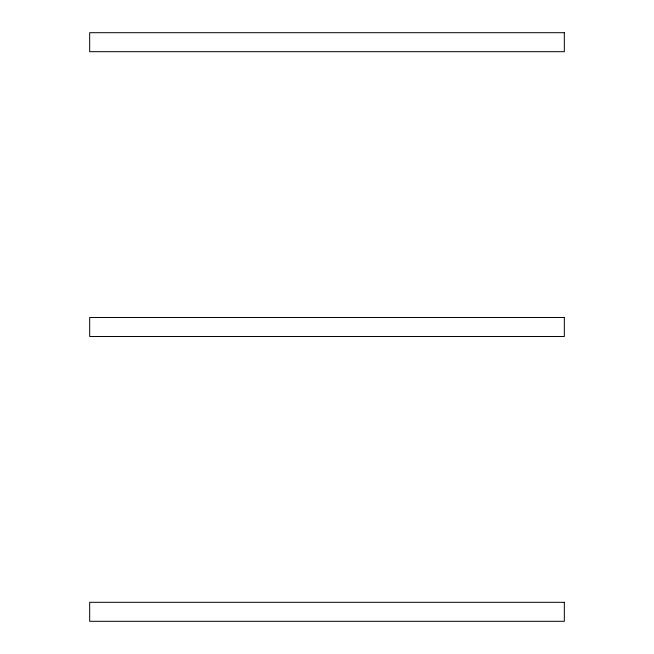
<?xml version="1.0" encoding="UTF-8"?>
<svg xmlns="http://www.w3.org/2000/svg" width="654" height="654" viewBox="0 0 654 654"><rect width="100%" height="100%" fill="white"/><g stroke="black" fill="none" stroke-linecap="round" stroke-linejoin="round"><path stroke-width="0.98" d="M564.328 32.7L89.672 32.7L89.672 51.691L564.328 51.691L564.328 32.7M564.328 317.509L89.672 317.509L89.672 336.491L564.328 336.491L564.328 317.509M564.328 602.309L89.672 602.309L89.672 621.3L564.328 621.3L564.328 602.309"/></g></svg>
